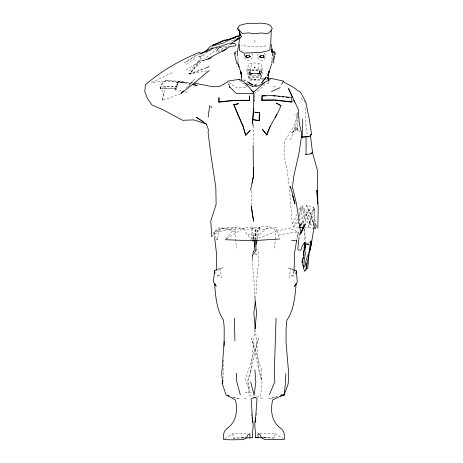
<?xml version="1.0" encoding="UTF-8"?>
<svg xmlns="http://www.w3.org/2000/svg" width="463" height="463" viewBox="0 0 463 463"><rect width="100%" height="100%" fill="white"/><g stroke="black" fill="none" stroke-linecap="round" stroke-linejoin="round"><path stroke-width="0.35" stroke-dasharray="2.31 1.74" d="M251.235 205.109L251.276 190.085M255.321 249.736L255.958 254.002L256.606 254.424L255.495 253.834L255.495 252.943M305.69 107.729L305.644 122.666L307.154 133.836M254.893 42.214L254.905 40.061M259.39 73.177L259.413 70.608L250.17 70.561L249.58 73.357M251.75 239.249L251.918 227.009L233.555 229.625L219.283 227.512L213.987 231.882L212.32 235.551M263.586 437.865L274.819 438.015L274.889 433.704L258.742 433.49M249.077 78.484L246.571 70.943L248.753 63.952L254.812 62.939L260.912 63.935L263.065 70.995L260.067 80.093L249.557 80.082C247.485 74.497 251.617 69.369 251.415 63.767M223.698 360.168L222.998 378.497M271.127 63.072L271.931 57.516M302.362 223.189L314.527 208.472L314.128 219.919L313.439 225.863L312.675 220.845L314.232 225.718M297.356 130.537L298.068 116.213M274.686 248.237L275.115 240.39M275.155 239.672L276.272 227.2L262.799 229.538L255.86 227.507L248.266 229.677L235.054 227.061L222.136 228.311L213.987 231.882L214.716 238.144M254.06 102.115L254.644 93.468L265.409 84.405L269.061 83.045L269.541 81.882M254.083 100.61L254.644 93.468M254.824 298.091L253.799 277.592L252.063 259.344L252.786 254.303L253.886 253.874L254.187 250.292M255.078 239.539L255.917 229.503L259.818 226.986L268.905 226.5L277.378 230.875L292.199 227.472M273.477 55.93L273.766 53.245M254.789 329.98L250.83 370.985L258.638 338.088L245.402 379.614L249.667 391.241L248.469 380.123L251.114 370.099L247.699 380.783L249.053 395.304L253.724 397.08M299.347 217.326L300.661 206.272L310.112 223.178M255.767 298.27L256.977 277.846L258.875 259.604L257.966 250.101L256.739 249.395M217.708 238.729L219.283 227.512M253.261 250.929L252.063 259.344L253.261 250.929L252.786 254.303L255.495 253.834M289.196 278.159L290.648 268.424L288.177 267.95L293.38 270.27M256.34 415.461L256.664 413.453L256.409 414.796M296.818 239.614L297.177 237.513M297.651 234.718L298.131 231.922L289.126 228.381M297.443 112.191L295.267 123.644L284.496 141.562L284.05 154.833L287.274 171.472L289.583 190.397L292.315 224.711L296.76 214.491M180.564 93.856L162.241 100.407L163.561 93.798L160.1 87.137L176.229 86.228L160.1 87.137M244.267 56.22L244.58 54.651A4.109 4.051 89.9 0 1 245.465 53.32M244.684 55.699L244.892 54.651L244.58 54.651M297.923 114.714L294.468 131.098L296.945 127.377L299.457 131.527L297.038 129.021L296.945 127.377L291.181 133.396L297.038 129.021M253.886 253.874L254.65 250.431M257.081 239.4L259.818 226.986L252.462 239.44M162.241 100.407L165.413 86.795M184.1 81.916L184.407 82.86L181.415 82.883L181.253 82.489L165.8 80.51L162.368 82.848L160.152 88.421L160.296 88.821L176.322 88.526L178.238 81.534L184.1 81.916L191.022 83.832M314.742 225.724L306.483 205.225L313.804 207.32L308.138 227.397L305.25 227.443M271.897 63.217L272.545 61.272M314.527 208.472L308.138 227.397L313.017 228.016M290.509 140.046L295.278 126.156M176.322 88.526L178.359 82.096M252.219 239.371L255.917 229.503L251.918 227.009L253.834 239.793M160.296 88.821L162.513 83.247L165.945 80.903L181.415 82.883M203.216 53.928L201.255 56.029L199.871 59.426L189.379 71.094M190.912 84.214L178.238 81.534L175.164 90.528L174.892 89.567L178.238 81.534L192.446 82.761M298.704 210.017L299.816 207.465L304.006 223.415M298.757 227.553L293.571 226.934L297.616 218.507M299.173 215.266L302.594 208.142L306.118 223.224M299.237 235.933L299.897 234.66M216.591 47.886L215.388 50.149L204.467 58.963M253.024 239.481L259.818 226.986M308.676 244.863L306.298 243.903M255.582 251.096L256.294 249.91M301.708 222.726L310.204 208.842L299.931 220.012M206.486 67.708L190.004 74.346L201.376 58.35M261.08 72.784L261.693 71.927L261.705 68.593L261.074 69.421C257.185 70.584 252.445 70.573 248.527 69.473L247.936 68.559L247.919 71.852L248.515 72.818L249.91 73.368M247.097 86.772L244.4 84.376L240.754 82.177L242.022 80.521M188.285 73.258L189.228 73.895L199.732 60.919M225.817 239.163L233.555 229.625M188.209 86.807L194.61 79.04L184.916 89.313M309.701 242.155L308.804 243.237L305.893 242.132M293.571 226.934L297.975 222.142M206.996 70.943L189.228 73.895L202.262 60.803M259.558 74.717L258.944 75.29L250.772 75.272L249.875 73.837M259.488 72.668L260.519 71.192L260.316 75.081C257.509 77.662 252.63 77.767 249.696 75.347M207.557 51.879L202.296 56.544L197.817 57.094L201.255 56.029M227.53 46.885L230.753 44.089M253.411 239.817L268.905 226.5M201.636 59.82L199.889 61.301L185.455 70.243M217.905 48.708L218.854 47.949M211.759 236.772L222.136 228.311L229.341 229.631L235.638 231.969M186.427 64.403L195.93 57.753M196.173 54.825L184.621 62.789L199.125 54.217M226.546 238.972L243.179 228.375L250.911 239.516M224.659 438.577L233.011 433.779L247.057 433.704M295.516 114.865L298.213 113.348M221.835 46.861L218.096 48.777L217.454 49.923L216.962 47.845M218.102 48.343L219.966 47.417M230.962 41.265L235.314 39.123M233.259 40.808L234.527 40.194M172.033 72.801L151.696 82.437L171.449 80.296L184.407 82.86M217.448 270.097L222.668 267.741L220.191 268.193L217.674 269.304M234.046 38.944L238.474 36.982M217.419 52.099L223.068 49.61M273.245 87.067L276.527 85.678M254.98 239.695L277.378 230.875L279.351 237.635M265.808 45.791L262.492 47.023C255.628 45.432 248.209 47.4 241.327 45.148M189.228 73.895L206.475 67.61M225.116 46.126L220.892 47.648L219.456 47.73M256.571 396.924L260.657 395.593L262.145 381.061L259.101 371.21L255.512 330.171M277.21 396.745L268.8 398.799L277.158 396.768M226.992 46.995L217.488 50.594L216.701 52.07L215.932 48.754M278.57 235.042L295.487 232.038L301.031 235.771M254.916 79.636L255.883 79.607L249.198 78.779L254.916 79.636L264.147 78.669M257.833 234.816L252.937 235.349L247.867 234.585M244.979 392.838L252.671 392.016M244.175 398.574L247.936 398.296M233.011 433.779L233.051 438.091L244.383 437.604M264.211 437.541L274.819 438.015M160.152 88.421L176.177 88.126M233.051 438.091L244.285 438.027M229.717 44.164L231.801 44.159M244.881 57.794L244.568 57.794A4.109 4.051 89.9 0 0 252.057 57.823L252.682 56.255L252.381 54.68L252.069 54.68A4.109 4.051 89.9 0 0 251.542 53.749M265.015 54.651L265.328 54.651A4.109 4.051 -89.9 0 0 263.123 52.435M265.033 57.794L265.34 57.794A4.109 4.051 -89.9 0 1 257.85 57.823L257.225 56.255L257.526 54.68L257.839 54.68A4.109 4.051 -89.9 0 1 258.366 53.749M263.488 437.466L266.213 437.5M245.61 87.843L237.953 87.623L234.625 86.853L228.647 82.015M241.657 437.616L244.325 437.685M243.104 80.018L246.42 80.29L243.092 79.931M260.235 397.931L263.997 398.238M260.634 78.774L264.686 79.497M265.363 79.619L267.388 79.983M306.275 244.198L308.798 244.649M282.332 394.626L281.139 394.372L282.326 394.789M306.072 243.81L309.243 244.499L306.234 243.399M174.892 89.567L181.675 91.043M185.061 91.784L187.775 92.374M232.293 396.924L239.741 399.031L232.374 396.907M251.421 73.2L250.182 72.668L249.111 71.146L249.14 73.056M290.648 268.424L293.16 269.524M274.889 433.704L283.211 438.53M300.898 97.89L305.707 102.751M298.131 231.922L300.203 234.672M316.976 227.032L301.726 205.08L310.245 223.12M239.261 79.347L240.754 82.177M306.483 205.225L317.167 226.939M225.944 46.491L226.361 47.562M260.2 72.905L258.95 69.543L258.227 63.778M216.632 46.456L217.789 49.622M165.8 80.51L165.945 80.903M216.123 238.242L213.987 231.882L218.125 231.784L229.341 229.631L235.054 227.061L236.333 248.139M237.658 62.627L236.825 59.64M238.196 37.04L238.283 37.376M259.413 70.608L259.922 72.708M268.772 81.702L269.061 83.045M237.878 57.597L238.642 63.124M307.646 221.135L308.3 224.474M251.745 415.728L251.38 413.731L251.791 416.393M220.191 268.193L221.551 277.916M304.521 228.328L305.528 241.049M313.804 207.32L315.54 225.562M253.076 125.843L253.903 144.763M304.301 229.463L304.376 241.055M260.449 73.576L260.559 78.536M250.17 70.561L250.176 73.119M255.917 229.503L255.935 239.591M255.952 249.679L255.958 254.002M248.585 54.669A1.702 1.678 89.9 0 1 249.129 55.039M261.45 369.717L261.381 380.395L251.588 338.32L261.45 369.717M261.566 71.013L261.051 76.644L259.766 77.292L254.853 77.344L249.881 77.286L248.614 76.65L248.075 71.018C252.219 69.028 257.44 68.958 261.566 71.013M267.446 75.683L266.856 73.004L267.423 75.643"/><path stroke-width="0.69" d="M308.838 136.672L306.066 136.735L306.06 154.532L305.638 154.526L311.136 153.832L312.513 152.344L310.436 135.497M224.08 345.878L224.214 327.949L223.507 320.095C216.267 309.394 215.636 295.643 214.485 283.119M317.844 204.131L317.444 170.274L312.224 152.02M218.935 102.161L218.982 97.757L218.935 102.161L233.265 100.679L249.378 100.604L249.684 95.968L249.378 100.604M262.886 437.853L255.292 437.564C255.993 431.024 253.602 424.571 255.773 418.147M257.966 437.79L258.036 433.484L260.05 434.566L260.999 437.072L264.466 439.428L284.409 439.399C285.017 434.676 284.016 430.023 279.559 427.436C271.341 420.653 270.294 409.668 272.719 399.887L282.025 395.581L284.126 395.008L288.16 383.856L288.675 373.496L286.001 341.706L286.105 328.07L286.886 320.211C294.219 309.579 294.972 295.84 296.233 283.333M308.555 260.571L308.931 254.17M253.498 167.421L253.319 176.629L252.352 183.001M303.329 269.31L303.392 265.762M276.064 318.272L274.258 373.491L274.854 381.558L269.391 394.748M317.797 228.218L318.231 207.846L316.848 190.27L317.201 197.267M259.043 120.785L259.43 112.723L259.245 120.646L252.914 119.743L252.329 123.656L253.469 108.464M304.828 250.784L305.053 243.526M306.066 136.735L301.205 137.17L302.119 137.135L302.634 119.298M237.247 55.988C237.039 49.842 239.55 44.031 239.371 37.897M271.237 30.379L270.78 42.937L271.955 48.441L271.931 52.429L271.827 49.003L272.585 55.884M239.689 44.425L239.452 50.531L243.891 53.193C252.653 52.284 261.537 53.662 269.998 49.917L270.236 44.46M304.376 242.427L304.087 249.696L303.473 251.322L303.884 255.327M245.216 56.145L246.003 57.157L248.318 57.516M285.879 373.67L285.393 383.925L284.126 395.008L280.711 395.888M241.339 79.775L241.507 76.331M261.925 100.002L262.139 95.633L273.257 95.557L291.563 97.485L291.997 101.866L291.846 102.149L274.756 100.193L261.936 100.326L261.925 100.002L274.825 99.863L291.997 101.866M239.481 35.755L239.666 32.178L237.646 28.596L239.429 25.453C244.435 23.972 249.684 22.519 254.91 23.659C260.165 22.866 265.739 22.756 270.479 25.494L272.267 28.509L270.508 31.334L267.712 33.764L261.149 32.977L254.899 33.747L248.77 32.96L242.253 33.423L237.646 28.596M261.936 100.326L262.139 95.633M303.907 265.785L304.307 259.031L305.893 251.762M252.914 119.743L253.585 112.058L259.43 112.723M222.865 380.551L222.686 383.289L221.713 373.849L224.196 341.59M307.704 268.789L308.474 261.144M254.187 250.292L255.02 240.256M217.043 269.588L214.525 270.699L213.42 281.759L216.163 286.267L214.82 283.75M254.864 329.274L256.629 313.011L254.91 298.797M304.399 249.679L305.181 242.664M298.606 223.542L299.098 219.398M305.32 244.204L304.567 250.552L303.89 251.426L303.167 258.059L302.727 258.881L302.715 265.386L303.803 267.163L305.053 266.329L306.437 258.707L309.07 252.659L310.112 244.562L311.02 240.951L310.279 242.184M234.828 52.579L234.654 54.038L236.628 63.194L237.658 63.952M208.194 117.11L209.658 105.431M255.304 301.818L253.822 313.156L255.368 328.753M299.052 237.311L297.784 249.048L298.427 249.939L300.232 250.35L301.043 249.87L302.322 245.587L304.967 242.126L305.302 242.606M314.122 226.413L311.217 244.748L309.353 252.572L310.899 244.626L309.382 252.74M269.107 71.337L268.083 75.596L269.107 71.337L268.181 77.419L268.407 80.261L267.846 77.622M255.802 418.818L255.258 422.169L257.058 398.348L254.39 397.335M255.292 437.564L258.29 437.373M293.565 273.378L294.034 270.56L294.665 252.208L296.696 240.314M295.834 273.714L296.303 270.896L293.791 269.796M297.292 236.819L297.535 235.418M304.602 251.218L304.938 249.239M305.169 247.925L305.395 246.605M305.661 270.195L309.081 254.002M311.755 241.044L310.465 246.756M273.147 63.124L275.184 53.928L275.022 52.464M250.535 190.004L253.359 176.606L253.157 145.376M272.69 60.375L273.5 56.555M255.865 244.915L256.93 240.089M305.621 270.253L304.15 271.237L304.463 269.946M308.989 252.653L309.643 250.032M239.087 36.629L239.203 36.201L238.266 36.212M271.683 63.865L268.818 72.575M301.043 233.115L304.104 224.092M266.914 134.964L262.324 129.31L266.844 134.999L270.242 126.15M266.844 134.999C269.906 124.443 277.146 115.895 280.972 105.651L276.289 103.075L280.972 105.651M304.052 252.937L303.618 253.996L303.832 255.287M303.439 257.694C303.167 258.308 300.464 263.65 302.79 262.492M310.141 135.26L310.349 134.791M301.338 232.501L305.198 224.491M299.897 234.66L305.499 223.872M273.187 52.637L273.87 51.387L274.617 51.978M295.892 283.935L294.537 286.365L297.31 281.979L296.303 270.896M281.643 84.214L283.42 81.048L271.168 78.455L267.655 78.56M274.154 53.986L274.935 52.603M275.109 117.66L276.972 114.361M306.703 269.588L306.755 262.828M299.497 226.343L301.344 223.328M299.659 226.465L301.911 223.739M205.173 51.833L210.069 46.584L222.703 40.779M310.708 153.82L312.513 152.344M183.464 90.852L181.039 93.422L194.09 83.242L209.126 70.59M245.697 135.167L250.17 130.479L245.627 135.115L242.901 125.739L233.861 104.736L233.838 104.435L238.619 103.741L233.861 104.736M232.212 38.678L233.138 38.342M283.287 81.702L293.334 87.339L300.776 92.612L305.823 102.115L309.296 119.385L311.622 134.571L309.33 136.683L307.166 136.822M231.286 43.626L238.509 38.279M259.523 56.324L259.031 56.723C259.876 55.253 266.26 54.738 263.945 57.192L261.607 57.574L259.621 57.018M235.239 52.087L236.321 51.613M222.587 41.028L223.322 40.472L224.231 40.478M253.585 112.058L253.22 92.438L265.594 81.754L270.496 79.567M222.616 51.352L226.17 49.072M207.904 59.27C214.855 54.345 222.987 51.561 229.758 46.647L234.619 45.953L235.997 45.085L235.273 44.147M264.691 82.564L257.324 86.199L252.485 86.193M230.418 39.32L224.85 42.214M234.347 41.346L240.488 38.001M237.843 35.83L230.95 39.095M237.062 38.967L241.599 36.704L241.657 36.027L240.054 35.437L233.207 38.007M199.756 53.911L211.77 48.146L214.687 47.897L223.224 45.582M271.463 91.593L280.231 87.576M200.219 52.035C180.362 59.976 161.535 70.746 145.405 84.856L144.769 91.871L147.61 98.654L152.032 105.037L163.086 109.76L182.561 120.305L193.835 119.882L206.834 124.136M228.878 43.458L223.797 45.206M207.146 67.442L209.126 66.643M236.865 36.409L230.452 38.742M225.359 239.724L252.341 240.731L253.66 240.216M212.563 45.206L223.311 41.126M199.796 53.974L211.898 49.582M273.54 51.503L273.87 51.387M202.262 60.803L211.394 57.753M255.206 397.37L251.12 398.701L252.723 422.378M224.52 40.744L232.276 38.365M224.225 42.77L212.384 46.04M245.5 55.913L247.983 55.456L250.35 56.503M280.636 395.923L282.025 395.581M224.364 40.188L229.822 39.193M217.263 275.983L219.358 275.641M239.765 79.572L239.261 79.347L227.559 81.175L227.345 82.078L219.346 86.575L212.714 86.749L194.57 83.149M250.772 73.97L249.372 74.063L253.371 73.617M218.762 101.877L233.19 100.332L249.36 100.263M251.247 73.901L252.648 73.779M216.551 239.516L217.61 239.429M244.985 438.021L252.578 437.766C251.739 431.904 254.233 426.168 252.607 420.381M252.341 240.731L279.745 238.989M302.119 137.135L305.001 136.955M305.644 136.753L306.923 136.718M299.48 227.541L303.809 227.466M262.156 95.957L265.612 95.934M253.226 93.457L236.188 93.335L229.764 86.905M310.702 134.548L311.622 134.571M258.811 73.779L253.99 73.611M257.37 73.704L260.588 73.779L257.341 73.634M235.042 43.638L229.445 43.134M273.211 95.882L275.311 96.101M278.113 96.391L279.513 96.535M282.32 96.831L283.721 96.975M286.522 97.265L288.623 97.485M255.333 112.422L257.932 112.717M313.717 228.103L315.807 228.369L315.008 226.39M291.673 240.28L296.511 240.893M211.77 48.146L213.159 48.349M253.111 119.61L259.245 120.646M291.441 275.653L293.53 276.023M193.025 84.66L197.255 85.557L192.411 84.214M282.928 394.754L284.126 395.008M228.907 395.969L226.199 395.205L222.101 383.144M229.023 395.94L227.68 395.558L235.447 400.09C237.797 409.877 236.61 420.792 228.386 427.517C223.913 430.069 222.882 434.722 223.455 439.451L230.227 439.821L243.399 439.642L246.883 437.286L247.85 434.769L249.864 433.686L249.904 437.992M245.049 83.323L252.85 86.407M239.261 79.347L243.775 81.638L253.695 92.438M200.479 119.888L196.376 117.272L206.498 124.356L208.327 129.466L208.142 132.991L210.723 153.548L215.816 187.312L216.123 204.293L210.787 220.88L211.759 236.772M201.654 120.629L203.413 121.752M251.409 90.598L253.568 92.507M250.049 56.393L250.431 56.741M210.798 106.287L211.765 107.769M234.909 52.718L235.69 54.102M310.551 223.768L311.159 225.053M292.24 96.981L288.513 88.555L298.253 109.216L299.237 122.84L301.882 134.229L298.948 153.438L293.86 175.842L292.454 187.121L296.332 203.367L298.959 219.815M293.669 100.222L294.532 102.167M239.099 66.794L238.086 63.911M233.838 104.435L238.497 116.3L242.838 125.612L245.627 135.115M237.982 63.992L241.808 74.983L240.864 72.448L241.628 75.481L240.644 71.354L241.547 77.327M228.577 83.762L229.764 87.663M292.431 195.062L294.937 203.836L290.556 186.462L290.666 188.354M240.326 394.765L236.616 381.188L236.269 373.166M250.662 381.796L254.112 395.28L255.836 382.004L254.858 369.821M267.886 77.691L268.621 81.037M239.666 32.178L240.303 35.286L239.215 29.933M252.115 417.719L252.358 419.05M251.206 206.272L253.585 221.221L251.235 205.821M214.525 270.699L214.982 273.616M253.938 240.505L254.893 246.895M299.411 223.282L300.759 233.688M214.716 238.144L216.325 252.051L216.8 270.392M317.375 200.768L317.479 202.869M252.983 123.737L253.076 125.843M234.932 340.826L234.353 318.243M255.935 240.309L255.952 249.679M247.925 57.939A1.702 1.678 89.9 0 1 246.385 55.583M249.488 55.595A1.702 1.678 89.9 0 1 248.573 57.811M263.522 55.583A1.702 1.678 -89.9 0 1 262.625 57.806M261.34 57.811A1.702 1.678 -89.9 0 1 260.42 55.595M266.271 77.049L261.803 82.547L266.271 77.049M256.427 84.949L254.708 85.128L256.427 84.949M254.239 67.459L255.032 67.801L254.239 67.459M252.607 84.741L249.8 83.572L247.566 81.893L252.607 84.741"/></g></svg>
